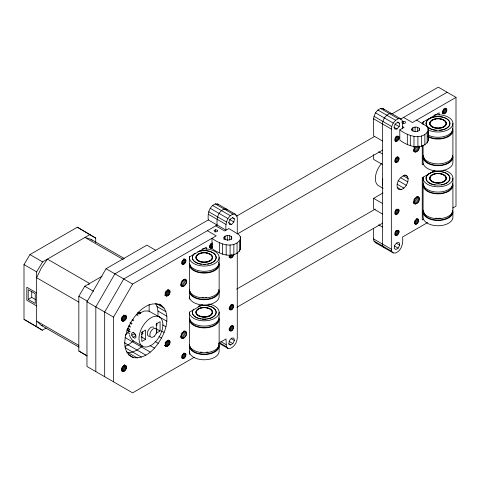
<?xml version="1.0" encoding="UTF-8"?>
<svg xmlns="http://www.w3.org/2000/svg" width="480" height="480" viewBox="0 0 480 480"><rect width="100%" height="100%" fill="white"/><g stroke="black" fill="none" stroke-linecap="round" stroke-linejoin="round"><path stroke-width="0.72" d="M407.202 176.25L405.186 175.35C399.744 176.334 396.138 182.682 397.314 187.95L398.844 189.624L401.226 189.69C405.522 187.848 408.204 183.21 408.156 178.602L407.202 176.25L404.67 174.786M126.396 317.61C127.122 313.242 121.596 315.966 121.776 318.846C121.05 323.214 126.576 320.49 126.396 317.61L123.228 315.786M125.778 365.628C122.982 364.806 120 370.296 122.892 371.634C125.892 371.466 128.256 365.934 124.512 364.902M169.98 292.446C170.706 288.078 165.18 290.802 165.36 293.682C164.634 298.05 170.16 295.326 169.98 292.446L166.818 290.622M169.98 342.774C170.706 338.406 165.18 341.13 165.36 344.01C164.634 348.378 170.16 345.66 169.98 342.774L166.818 340.95M185.844 261.408L185.844 259.902L185.082 259.122C182.808 259.092 180.972 262.278 182.136 264.228L183.186 264.504L184.494 263.754L185.844 261.408L183.318 259.944M185.844 355.572L185.844 354.066L185.082 353.286C182.808 353.256 180.972 356.442 182.136 358.392L183.186 358.668L184.494 357.918L185.844 355.572L183.318 354.108M229.638 255.726L229.938 257.736M233.754 254.1C233.64 255.858 232.374 258.072 230.406 258.006L229.14 257.274M233.652 306.864L233.652 305.358L232.884 304.584C230.616 304.554 228.774 307.74 229.938 309.69L230.994 309.966L232.296 309.21L233.652 306.864L230.484 305.04M233.652 327.972L233.652 326.466L232.884 325.692C230.616 325.662 228.774 328.842 229.938 330.792L230.994 331.068L232.296 330.318L233.652 327.972L230.484 326.142M398.952 138.372L398.952 136.866L398.19 136.086C395.916 136.056 394.08 139.242 395.244 141.192L396.294 141.468L397.602 140.712L398.952 138.372L395.79 136.542M398.19 157.194C395.916 157.164 394.08 160.35 395.244 162.3L395.706 162.57C397.98 162.6 399.816 159.414 398.658 157.464L397.392 156.732M398.952 211.428L398.952 209.922L398.19 209.148C395.916 209.118 394.08 212.298 395.244 214.248L396.294 214.524L397.602 213.774L398.952 211.428L395.79 209.604M398.952 232.536L398.952 231.024L398.19 230.25C395.916 230.22 394.08 233.406 395.244 235.356L396.294 235.632L397.602 234.876L398.952 232.536L395.79 230.706M418.638 221.172L418.638 219.66L417.87 218.886C415.602 218.856 413.766 222.042 414.924 223.992L415.98 224.268L417.282 223.512L418.638 221.172L416.106 219.708M442.248 113.13L443.514 113.862C445.782 113.892 447.618 110.706 446.46 108.756L445.992 108.486C443.724 108.456 441.882 111.642 443.046 113.592M180.924 285.768L182.184 286.5C185.214 286.542 187.662 282.294 186.114 279.696L184.848 278.964M180.924 337.722L182.184 338.454C185.214 338.49 187.662 334.248 186.114 331.65L184.848 330.918M413.712 151.368L414.978 152.1C417.858 152.13 419.844 148.59 419.304 145.968M413.712 203.322L414.978 204.048C418.002 204.09 420.456 199.848 418.908 197.244L417.642 196.518M95.826 371.61L95.826 306.9L114.906 273.846L208.302 219.924C207.51 213.894 209.082 206.484 215.274 203.916L217.656 203.982L235.374 214.212L236.904 215.886L237.27 217.98L237.27 233.646M208.302 219.924L226.02 230.154C225.228 224.124 226.8 216.708 232.992 214.14L235.374 214.212M382.464 140.964L373.608 135.852C374.31 127.002 370.14 113.31 380.58 108.474L382.962 108.546L400.674 118.776L402.204 120.45L402.57 128.22M427.674 222.504L402.57 237C403.362 243.03 401.796 250.44 395.604 253.008L393.222 252.942L391.692 251.262L391.326 249.174L391.326 129.036C391.632 124.704 394.23 120.444 398.292 118.704L400.674 118.776M161.55 305.466C148.416 299.076 136.02 313.146 130.206 323.562C124.788 333.528 120.108 352.02 133.482 357.672C148.344 359.274 158.964 344.616 164.142 332.442C167.688 323.376 169.536 309.132 159.018 304.008M233.844 221.982L234.384 218.916L232.866 217.596L230.424 219.006L228.9 222.084L229.446 224.52L231.642 224.472L233.844 221.982L229.416 219.42M399.15 126.54L399.69 123.48L398.166 122.154L395.73 123.564L394.206 126.648L394.752 129.078L396.948 129.036L399.15 126.54L394.716 123.984M156.18 324.486L156.63 323.064M232.866 343.584L234.384 340.506L233.844 338.07L231.642 338.118L229.446 340.608L228.9 343.668L230.424 344.994L232.866 343.584L229.068 341.394M398.166 248.148L399.69 245.064L399.15 242.634L396.948 242.682L394.752 245.172L394.206 248.232L395.73 249.558L398.166 248.148L394.374 245.958M240.462 239.004L240.462 249.228C234.576 259.842 219.414 254.4 212.004 248.514L212.004 238.284C219.414 244.176 234.576 249.612 240.462 239.004L240.3 236.736L238.872 234.624L228.858 228.558L224.616 230.964L215.754 225.852M428.262 130.578L428.262 140.802C422.376 151.416 407.214 145.974 399.804 140.088L399.804 129.858C407.214 135.75 422.376 141.186 428.262 130.578L428.1 128.31L426.672 126.198L416.658 120.132M194.238 357.276L132.618 392.85L86.964 366.492L86.964 301.782L106.05 268.734L146.862 245.172L155.718 250.284M113.538 381.834L113.538 317.124L132.618 284.076L216.216 235.854L207.318 230.724M414.978 146.844L413.82 150.138L414.36 151.74M46.188 328.008L42.342 330.228L24 319.344L24 264.588L29.94 254.586L77.364 227.208L95.706 238.092L95.706 242.526M42.342 330.228L36.654 326.652L36.654 271.896L42.594 261.894L90.018 234.516M87.024 356.022L78.834 351.006L78.834 296.244L84.774 286.248L102.078 276.258M88.782 284.652L89.592 283.464L47.412 259.11L41.328 268.02L36.654 277.746L78.834 302.1M125.262 335.262L129.156 331.182M223.992 237.384L225.108 236.118L227.298 235.476L229.722 235.698L231.462 236.7L231.846 238.104L230.73 239.364L228.54 240.012L226.11 239.79L224.376 238.788L223.992 237.384L223.992 239.574M411.792 128.958L412.908 127.692L415.098 127.05L417.522 127.272L419.262 128.274L419.646 129.678L418.53 130.944L416.34 131.586L413.91 131.364L412.176 130.362L411.792 128.958L411.792 130.422M133.596 340.872L128.16 344.934L125.028 346.362M142.452 345.984C138.282 349.692 132.936 353.028 127.17 352.782M28.218 299.418L35.25 303.474L35.25 293.736L28.218 289.674L28.218 299.418L31.734 297.39L35.568 299.604M391.938 113.904L438.282 87.15L456 97.374L456 206.154L452.784 208.008M400.314 119.298L447.144 92.262M236.586 216.132L374.64 136.428M215.658 229.71L214.002 230.664L215.064 231.864L217.374 231.654L217.74 230.322L215.658 229.71L215.658 231.9M401.802 122.238L403.458 121.284L405.54 121.896L405.174 123.228L402.864 123.438M399.804 129.858L404.016 127.428L402.714 126.678M456 97.374L412.416 122.538L403.554 117.426M237.51 233.874L382.698 150.054M139.794 313.092L144.288 311.022L148.452 311.004M423.552 164.004L422.256 164.754L422.256 145.494M133.368 332.286L131.73 333.234L131.73 335.226L133.062 337.266L134.784 338.262L135.888 337.626L135.888 335.634L134.784 333.462L133.062 332.466M131.73 335.226L134.46 333.648L135.678 335.754L133.062 337.266M382.464 214.026L373.608 208.908L373.608 198.36L382.98 192.948M141.198 334.56L142.962 333.54M202.44 304.65L189.462 312.138L189.462 354.354M434.586 170.622L422.256 177.738L422.256 219.948L423.552 219.204M145.608 339.33L141.816 341.52L141.816 332.268L145.608 330.078L145.608 339.33L141.144 336.75M156.294 330.312L156.294 323.91L160.092 321.714L160.092 330.972L156.294 333.162L156.294 331.74M236.67 289.128L375.372 209.046M236.946 307.242L382.782 223.05M218.886 343.05L226.02 338.928L226.386 346.704L227.916 348.378L230.298 348.444C234.36 346.71 236.958 342.45 237.27 338.118L237.27 253.05M212.61 242.886C210.708 243.522 209.148 246.132 210.252 247.992M209.454 247.536L210.72 248.262L211.962 248.01L209.43 246.552M418.284 196.884C415.26 196.848 412.812 201.09 414.36 203.694M185.496 279.336C182.466 279.294 180.018 283.542 181.566 286.14M185.496 331.29C182.466 331.248 180.018 335.49 181.566 338.094M391.818 113.658L389.436 113.592C385.374 115.326 382.776 119.592 382.464 123.918L382.464 244.062L382.83 246.15L384.36 247.824M373.608 228.57L373.608 238.944L373.974 241.038L375.504 242.712L376.698 242.748M124.128 258.426L91.032 239.322L84.948 237.444L123.234 259.548M78.834 345.438L36.654 321.09L41.328 325.422L42.678 325.836M149.016 311.172L159.786 317.226A16.902 9.756 -60 0 1 153.51 343.626A16.902 9.756 -60 0 1 139.566 334.014A16.902 9.756 -60 0 1 159.786 317.226M444.858 108.168L446.76 109.266M444.96 108.864L446.862 109.956M443.592 108.942L446.76 110.772M443.298 109.794L446.46 111.624M442.83 110.604L445.992 112.428M442.242 111.288L445.404 113.118M442.224 112.152L444.75 113.61M442.2 112.776L444.102 113.868M380.58 108.474L398.292 118.704M377.886 110.028L395.604 120.258M397.158 122.022L399.69 123.48M375.504 112.848L393.222 123.078M393.786 127.206L396.948 129.036M373.974 116.292L391.692 126.522M373.608 118.806L391.326 129.036M418.176 146.16L419.442 146.892M416.778 146.514L419.304 147.978M397.692 136.134L398.952 136.866M396.528 136.098L399.06 137.556M414.48 146.556L418.908 149.112M413.856 147.63L418.284 150.186M395.49 137.394L398.658 139.224M395.022 138.204L398.19 140.028M413.706 148.908L417.504 151.104M395.07 139.254L397.602 140.712M413.466 149.934L416.634 151.764M395.052 140.112L396.948 141.21M413.232 150.642L415.764 152.106M395.028 140.736L396.294 141.468M397.056 156.87L398.952 157.968M396.528 157.2L399.06 158.664M395.79 157.65L398.952 159.474M395.49 158.502L398.658 160.326M395.022 159.312L398.19 161.136M395.07 160.362L397.602 161.82M378.672 151.764L382.464 153.954M395.052 161.22L396.948 162.318M395.028 161.844L396.294 162.576M403.092 175.68L408.156 178.602M382.464 164.508L373.608 159.396L373.608 154.47M400.872 177.858L407.832 181.878M398.076 180.57L406.302 185.316M396.96 184.122L403.92 188.136M416.778 196.458L419.304 197.922M416.28 197.016L419.442 198.846M415.512 197.736L419.304 199.926M397.428 187.5L401.226 189.69M414.48 198.51L418.908 201.066M413.856 199.584L418.284 202.14M413.706 200.862L417.504 203.052M413.466 201.888L416.634 203.718M413.232 202.596L415.764 204.06M383.046 188.322L379.224 186.114A15.768 9.102 -60 0 1 381.486 163.56M416.742 218.568L418.638 219.66M416.208 218.898L418.74 220.356M397.692 209.19L398.952 209.922M396.528 209.154L399.06 210.618M415.176 220.194L418.338 222.018M414.708 221.004L417.87 222.828M395.49 210.45L398.658 212.28M373.608 198.36L382.464 203.472M414.756 222.054L417.282 223.512M395.022 211.26L398.19 213.09M414.732 222.912L416.634 224.01M414.714 223.536L415.98 224.268M395.07 212.31L397.602 213.774M395.052 213.174L396.948 214.266M395.028 213.798L396.294 214.524M397.692 230.298L398.952 231.024M396.528 230.262L399.06 231.72M395.49 231.558L398.658 233.382M395.022 232.368L398.19 234.192M395.07 233.418L397.602 234.876M378.672 224.82L382.464 227.01M395.052 234.276L396.948 235.374M395.028 234.9L396.294 235.632M396.528 243.24L399.69 245.064M373.608 238.944L391.326 249.174M373.974 241.038L391.692 251.262M375.504 242.712L393.222 252.942M235.638 215.154L236.904 215.886M215.274 203.916L232.992 214.14M212.58 205.47L230.298 215.694M232.488 217.824L234.384 218.916M210.198 208.29L227.916 218.514M228.48 222.642L231.642 224.472M208.668 211.728L226.386 221.958M208.302 214.242L226.02 224.472M231.45 254.67L233.352 255.762M210.804 243.348L212.7 244.44M230.352 255.114L232.884 256.572M210.504 244.194L212.4 245.292M229.134 255.432L232.296 257.256M210.036 245.004L212.568 246.468M229.116 256.29L231.642 257.754M229.092 256.914L230.994 258.012M209.448 245.688L212.61 247.518M209.412 247.176L211.308 248.268M183.948 258.804L185.844 259.902M183.42 259.134L185.946 260.592M182.382 260.43L185.544 262.26M181.914 261.24L185.082 263.064M181.962 262.29L184.494 263.754M181.944 263.154L183.84 264.246M181.92 263.772L183.186 264.504M232.386 304.626L233.652 305.358M231.222 304.59L233.754 306.054M184.614 279.276L186.516 280.368M230.19 305.892L233.352 307.716M183.486 279.468L186.654 281.292M229.722 306.702L232.884 308.526M182.718 280.188L186.516 282.378M229.134 307.386L232.296 309.21M181.686 280.956L186.114 283.512M229.116 308.244L231.642 309.708M229.092 308.868L230.994 309.966M181.062 282.03L185.496 284.592M180.912 283.314L184.71 285.504M180.678 284.34L183.84 286.164M180.438 285.048L182.97 286.506M95.706 238.092L77.364 227.208M232.386 325.734L233.652 326.466M231.222 325.698L233.754 327.156M168.474 289.758L169.74 290.49M167.448 289.554L169.98 291.018M167.532 290.226L170.064 291.684M230.19 326.994L233.352 328.824M229.722 327.804L232.884 329.634M165.942 291.06L169.74 293.25M165.564 291.846L169.362 294.042M229.134 328.488L232.296 330.318M229.116 329.352L231.642 330.81M165.072 292.572L168.864 294.762M229.092 329.976L230.994 331.068M165.126 293.544L168.288 295.374M165.138 294.366L167.67 295.824M165.156 294.99L167.052 296.088M164.58 295.05L166.476 296.142M231.222 338.676L234.384 340.506M106.05 268.734L132.618 284.076M228.528 343.896L230.424 344.994M156.552 303.708L164.142 308.088M220.956 341.688L226.02 344.61M155.586 303.576L157.08 306.594L165.936 311.706M219.426 342.684L226.386 346.704M219.06 343.266L227.916 348.378M157.08 306.594L157.992 311.04L166.854 316.158M183.984 330.864L186.516 332.322M166.854 321.246L157.992 316.134L157.992 311.04M183.486 331.422L186.654 333.246M182.718 332.136L186.516 334.332M181.686 332.91L186.114 335.466M181.062 333.984L185.496 336.54M180.912 335.262L184.71 337.458M162.774 324.93L165.936 326.754M139.038 312.306L140.34 313.056M180.678 336.288L183.84 338.118M138.588 312.132L140.538 313.254M180.438 336.996L182.97 338.46M138.096 312.72L140.046 313.842M137.544 312.804L139.494 313.932M136.806 314.316L138.108 315.066M136.218 314.658L137.514 315.408M29.94 254.586L42.594 261.894M84.774 286.248L93.522 291.294M161.61 330.984L164.142 332.442M156.342 328.806L160.092 330.972M132.492 319.398L133.788 320.148M168.474 340.086L169.74 340.818M124.494 315.084L126.396 316.182M168.084 340.248L169.98 341.346M123.312 315.024L126.474 316.848M167.532 340.554L170.064 342.012M132.042 320.094L133.338 320.844M159.018 336.594L161.55 338.058M122.358 316.224L126.156 318.414M165.942 341.388L169.74 343.578M121.98 317.01L125.778 319.206M165.564 342.18L169.362 344.37M183.948 352.968L185.844 354.066M130.062 322.314L132.012 323.436M183.42 353.298L185.946 354.756M121.482 317.736L125.28 319.926M165.072 342.9L168.864 345.09M130.416 323.448L131.718 324.198M121.542 318.708L124.704 320.538M165.126 343.878L168.288 345.702M121.554 319.53L124.086 320.988M165.138 344.694L167.67 346.152M182.382 354.594L185.544 356.424M121.566 320.154L123.468 321.252M165.156 345.318L167.052 346.416M121.626 320.58L122.892 321.306M141.828 332.208L142.974 332.868M164.58 345.378L166.476 346.47M181.914 355.404L185.082 357.228M164.718 345.588L165.978 346.32M24 264.588L36.654 271.896M78.834 296.244L87.582 301.296M129.06 325.722L130.362 326.472M181.962 356.454L184.494 357.918M86.964 301.782L113.538 317.124M128.31 326.076L130.26 327.204M155.112 341.526L158.274 343.356M181.944 357.312L183.84 358.41M181.92 357.936L183.186 358.668M127.662 328.086L129.606 329.214M127.764 328.698L129.708 329.82M127.17 329.784L129.768 331.284M126.816 329.826L130.062 331.698M127.302 330.318L129.246 331.44M126.846 330.138L130.092 332.01M127.884 332.766L129.78 333.858M150.03 345.546L154.458 348.108M132.984 340.74L142.122 346.014M124.956 337.488L150.264 352.098M124.368 342.744L145.878 355.164M36.654 292.92L26.814 287.238L26.814 300.228L36.654 305.91M125.04 347.664L141.492 357.162M126.546 351.798L137.298 358.008M128.418 354.744L133.482 357.672M124.254 364.884L126.156 365.982M124.494 365.412L126.396 366.51M123.312 365.352L126.474 367.176M123.228 366.114L126.396 367.938M122.358 366.552L126.156 368.742M121.98 367.344L125.778 369.534M121.482 368.064L125.28 370.254M121.542 369.042L124.704 370.866M121.554 369.858L124.086 371.316M121.566 370.482L123.468 371.58M121.626 370.908L122.892 371.634M41.328 325.422L78.96 347.148M24 319.344L36.654 326.652M78.834 351.006L86.958 355.692M91.032 239.322L92.07 240.282M132.738 340.56L130.248 337.38L129.48 334.83M382.962 108.546L384.108 109.8M227.28 209.934L226.512 209.094L224.13 209.028C217.944 211.596 216.372 219.006 217.164 225.042L123.762 278.964L104.682 312.012L104.682 376.722M217.656 203.982L218.424 204.822M428.262 140.802L428.1 128.31M240.462 249.228L240.3 236.736M452.916 123.396L452.916 128.67A14.91 8.61 0 0 1 444.066 136.536A14.91 8.61 0 0 1 428.022 135.066M452.916 130.458L452.916 155.298A14.91 8.61 0 0 1 438.006 163.908A14.91 8.61 0 0 1 423.09 155.298L423.09 145.068M452.916 157.08L452.916 162.36A14.91 8.61 0 0 1 438.006 170.97A14.91 8.61 0 0 1 423.09 162.36L423.09 157.08M452.916 178.194L452.916 183.468A14.91 8.61 0 0 1 438 192.078A14.91 8.61 0 0 1 423.09 183.468L423.09 178.194M452.916 185.256L452.916 210.096A14.91 8.61 0 0 1 438 218.706A14.91 8.61 0 0 1 423.09 210.096L423.09 185.256M452.916 211.878L452.916 217.158A14.91 8.61 0 0 1 438 225.768A14.91 8.61 0 0 1 423.09 217.158L423.09 211.878M439.128 115.02L439.128 112.8L422.256 122.538L422.256 124.02M427.14 132.75L427.14 142.98M424.86 134.592L424.86 144.822M421.662 135.912L421.662 146.142M419.262 128.274L419.262 130.47M417.9 136.56L417.9 146.784M417.522 127.272L417.522 131.658M415.098 127.05L415.098 131.436M413.976 136.464L413.976 146.694M412.908 127.692L412.908 131.346M410.316 135.642L410.316 145.866M407.316 134.178L407.316 144.402M403.458 121.284L403.458 123.474M239.34 241.176L239.34 251.4M237.054 243.018L237.054 253.248M233.862 244.338L233.862 254.568M231.462 236.7L231.462 239.622M230.1 244.986L230.1 255.21M229.722 235.698L229.722 240.084M227.298 235.476L227.298 240.588M226.176 244.89L226.176 255.12M225.108 236.118L225.108 239.772M222.516 244.068L222.516 254.292M219.516 242.604L219.516 252.828M219.138 257.424L219.138 262.698A14.91 8.61 0 0 1 204.714 271.308A14.91 8.61 0 0 1 189.348 263.262M219.138 264.486L219.138 289.326A14.91 8.61 0 0 1 204.714 297.93A14.91 8.61 0 0 1 189.348 289.884M219.138 291.114L219.138 296.388A14.91 8.61 0 0 1 204.714 304.992A14.91 8.61 0 0 1 189.348 296.946M219.138 312.222L219.138 317.502A14.91 8.61 0 0 1 204.708 326.106A14.91 8.61 0 0 1 189.342 318.06M219.138 319.284L219.138 344.124A14.91 8.61 0 0 1 204.708 352.728A14.91 8.61 0 0 1 189.342 344.688M219.138 345.912L219.138 351.186A14.91 8.61 0 0 1 204.708 359.79A14.91 8.61 0 0 1 189.342 351.75M206.334 249.42L206.334 247.2L189.462 256.944L189.462 299.154M156.894 323.508L156.894 325.494M149.136 304.452L149.136 311.856M142.416 331.866L142.416 333.852M31.734 291.396L31.734 297.39M149.82 336.288A5.172 2.982 -60 0 1 147.996 330.846A5.172 2.982 -60 0 1 153.912 327.432M382.656 185.418A15.768 9.102 -60 0 1 382.776 178.902M206.454 297.432A14.214 8.208 0 0 1 204.966 297.522M203.484 297.522A14.214 8.208 0 0 1 202.002 297.432M218.442 291.114A14.214 8.208 0 0 1 204.228 299.322A14.214 8.208 0 0 1 190.008 291.114M218.85 289.428A14.91 8.61 0 0 1 205.692 299.682A14.91 8.61 0 0 1 189.312 291.114M218.634 262.26A14.91 8.61 0 0 1 206.172 273.024A14.91 8.61 0 0 1 189.312 264.486M218.442 264.486A14.214 8.208 0 0 1 204.228 272.694A14.214 8.208 0 0 1 190.008 264.486M202.278 248.886A14.91 8.61 0 0 1 219.126 257.046A14.91 8.61 0 0 1 203.574 266.028A14.91 8.61 0 0 1 189.444 256.302M197.994 251.55A11.928 6.888 0 0 1 215.916 256.05A11.928 6.888 0 0 1 202.464 264.234A11.928 6.888 0 0 1 193.74 254.136M197.994 251.712A11.928 6.888 0 0 1 215.124 254.784A11.928 6.888 0 0 1 207.618 264.192M205.782 264.414A11.928 6.888 0 0 1 203.292 264.45M201.444 264.282A11.928 6.888 0 0 1 193.74 254.298M194.136 253.914A11.928 6.888 0 0 1 195.054 253.182M208.404 253.41A8.352 4.824 0 0 1 210.132 260.994A8.352 4.824 0 0 1 196.992 259.998A8.352 4.824 0 0 1 202.068 252.93M206.388 252.93A8.352 4.824 0 0 1 207.756 253.218M207.906 352.056A14.214 8.208 0 0 1 206.448 352.23M201.996 352.23A14.214 8.208 0 0 1 200.544 352.056M218.442 345.912A14.214 8.208 0 0 1 204.84 354.114A14.214 8.208 0 0 1 190.062 346.626M218.628 343.68A14.91 8.61 0 0 1 206.652 354.408A14.91 8.61 0 0 1 189.342 346.47M218.85 317.604A14.91 8.61 0 0 1 205.686 327.852A14.91 8.61 0 0 1 189.312 319.284M218.442 319.284A14.214 8.208 0 0 1 204.222 327.492A14.214 8.208 0 0 1 190.008 319.284M208.83 304.032A14.91 8.61 0 0 1 218.814 314.01A14.91 8.61 0 0 1 202.668 320.784A14.91 8.61 0 0 1 189.312 312.222M198.666 306.126A11.928 6.888 0 0 1 215.802 310.554A11.928 6.888 0 0 1 204.276 319.11A11.928 6.888 0 0 1 192.624 310.614M198.666 306.294A11.928 6.888 0 0 1 215.274 309.792A11.928 6.888 0 0 1 207.612 318.99M206.4 319.158A11.928 6.888 0 0 1 202.05 319.158M200.694 318.966A11.928 6.888 0 0 1 199.23 318.642M198.534 318.438A11.928 6.888 0 0 1 193.74 309.102M204.948 307.584A8.352 4.824 0 0 1 211.332 314.916A8.352 4.824 0 0 1 197.118 314.916A8.352 4.824 0 0 1 203.496 307.584M452.22 157.08A14.214 8.208 0 0 1 438.006 165.288A14.214 8.208 0 0 1 423.786 157.08M452.628 155.4A14.91 8.61 0 0 1 438.006 165.69A14.91 8.61 0 0 1 423.378 155.4M452.406 128.226A14.91 8.61 0 0 1 445.794 137.796A14.91 8.61 0 0 1 428.022 136.854M452.22 130.458A14.214 8.208 0 0 1 443.442 138.036A14.214 8.208 0 0 1 427.95 136.26M434.142 115.074A14.91 8.61 0 0 1 452.502 125.406A14.91 8.61 0 0 1 428.022 129.792M423.216 124.518A14.91 8.61 0 0 1 423.378 121.71M436.446 130.386A11.928 6.888 0 0 1 426.756 121.254A11.928 6.888 0 0 1 444.234 117.684A11.928 6.888 0 0 1 446.658 128.298M446.106 128.61A11.928 6.888 0 0 1 439.56 130.386M444.402 120.456A8.352 4.824 0 0 1 443.736 127.062A8.352 4.824 0 0 1 432.27 127.062A8.352 4.824 0 0 1 431.61 120.456M432.096 120.144A8.352 4.824 0 0 1 433.83 119.382M434.472 119.184A8.352 4.824 0 0 1 435.84 118.896M440.166 118.896A8.352 4.824 0 0 1 443.91 120.144M440.226 218.202A14.214 8.208 0 0 1 438.738 218.292M437.262 218.292A14.214 8.208 0 0 1 435.774 218.202M452.22 211.878A14.214 8.208 0 0 1 438 220.086A14.214 8.208 0 0 1 423.786 211.878M452.628 210.198A14.91 8.61 0 0 1 438 220.488A14.91 8.61 0 0 1 423.378 210.198M452.628 183.576A14.91 8.61 0 0 1 438 193.866A14.91 8.61 0 0 1 423.378 183.576M452.22 185.256A14.214 8.208 0 0 1 438 193.464A14.214 8.208 0 0 1 423.786 185.256M443.346 170.154A14.91 8.61 0 0 1 452.298 180.636A14.91 8.61 0 0 1 434.898 186.612A14.91 8.61 0 0 1 423.216 177.072M435.216 185.052A11.928 6.888 0 0 1 427.392 175.2A11.928 6.888 0 0 1 445.83 173.16A11.928 6.888 0 0 1 444.882 183.978M444.234 184.23A11.928 6.888 0 0 1 441.39 184.962M440.16 173.7A8.352 4.824 0 0 1 445.236 180.768A8.352 4.824 0 0 1 432.096 181.764A8.352 4.824 0 0 1 433.824 174.18M434.472 173.988A8.352 4.824 0 0 1 435.84 173.7M154.26 336.24A4.968 2.868 -60 0 0 155.838 328.536A4.968 2.868 -60 0 0 149.958 333.75A4.968 2.868 -60 0 0 154.26 336.24M200.25 261.402A7.956 4.59 0 0 0 212.178 257.424A7.956 4.59 0 0 0 200.25 253.446A7.956 4.59 0 0 0 200.25 261.402M200.052 261.6A8.352 4.824 0 0 0 212.58 257.424A8.352 4.824 0 0 0 200.052 253.248A8.352 4.824 0 0 0 200.052 261.6M200.25 316.2A7.956 4.59 0 0 0 212.178 312.222A7.956 4.59 0 0 0 200.25 308.244A7.956 4.59 0 0 0 200.25 316.2M200.046 316.398A8.352 4.824 0 0 0 212.574 312.222A8.352 4.824 0 0 0 200.046 308.046A8.352 4.824 0 0 0 200.046 316.398M429.792 128.388A11.928 6.888 0 0 0 449.604 124.998A11.928 6.888 0 0 0 434.616 116.79A11.928 6.888 0 0 0 429.792 128.388M434.028 127.368A7.956 4.59 0 0 0 445.956 123.396A7.956 4.59 0 0 0 434.028 119.418A7.956 4.59 0 0 0 434.028 127.368M433.83 127.566A8.352 4.824 0 0 0 446.352 123.396A8.352 4.824 0 0 0 433.83 119.22A8.352 4.824 0 0 0 433.83 127.566M429.792 183.192A11.928 6.888 0 0 0 449.604 179.802A11.928 6.888 0 0 0 434.61 171.588A11.928 6.888 0 0 0 429.792 183.192M432.378 181.44A7.956 4.59 0 0 0 445.686 179.382A7.956 4.59 0 0 0 435.942 173.76A7.956 4.59 0 0 0 432.378 181.44M433.824 182.37A8.352 4.824 0 0 0 446.352 178.194A8.352 4.824 0 0 0 433.824 174.018A8.352 4.824 0 0 0 433.824 182.37"/></g></svg>
